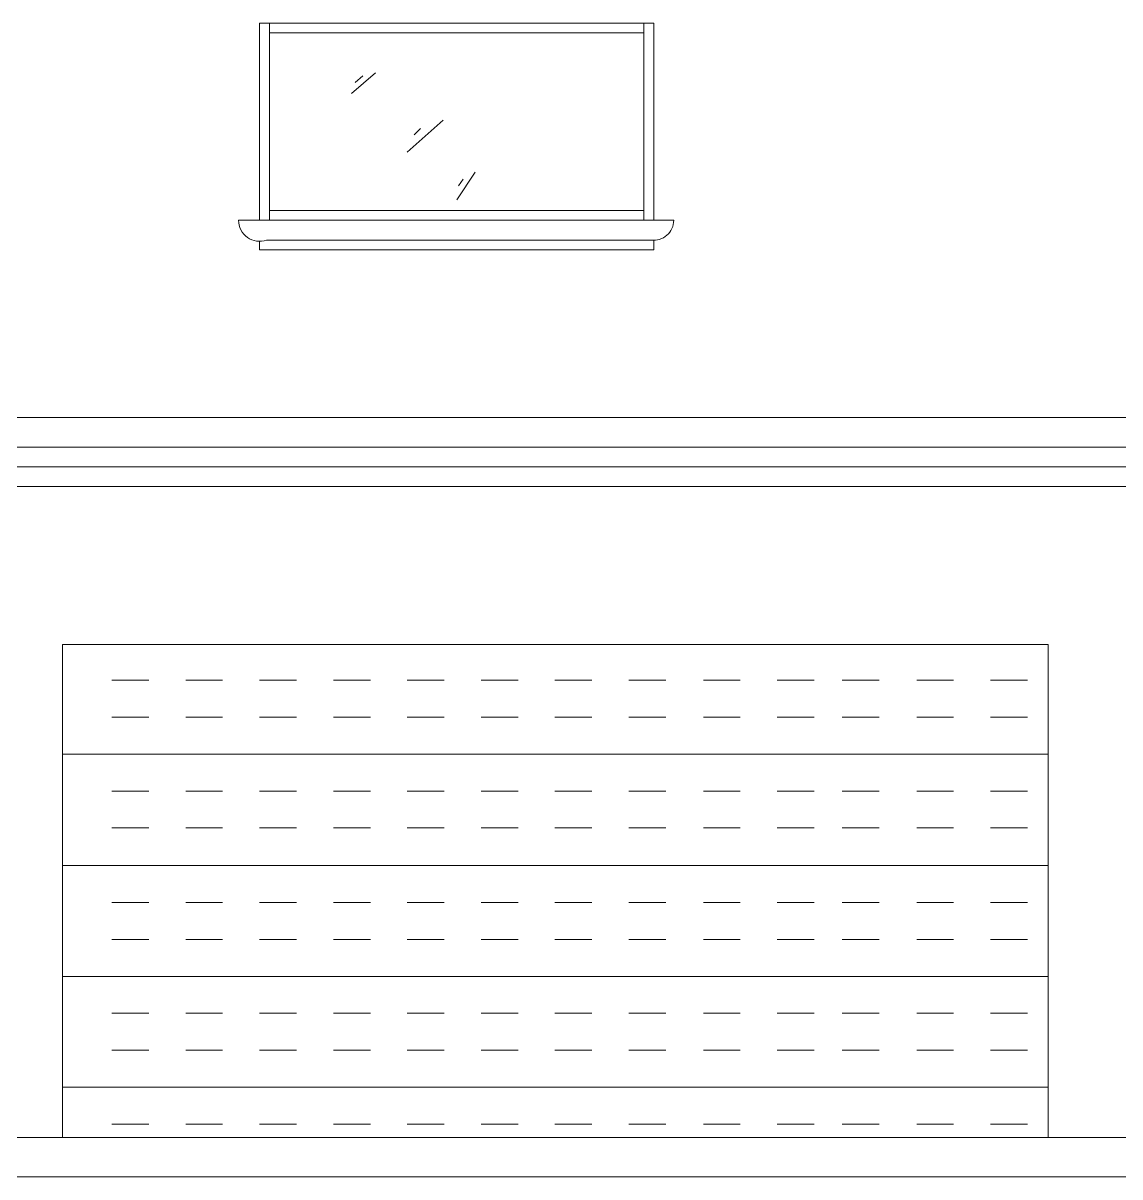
# Model space of a CAD drawing. Header units: millimetres. Extents: x -10 to 320, y -26 to 94.
# Drawn here: x 10.4 to 15.97, y -1.71 to 4.14 of the extents above; entities that cross this region are included whole.
import ezdxf

# ---------------------------------------------------------------- set-up
doc = ezdxf.new("R2010")
doc.units = ezdxf.units.MM
doc.header["$LTSCALE"] = 0.05
doc.layers.add('PDF_MUROS2', color=7, linetype='Continuous')

msp = doc.modelspace()

# ---------------------------------------------------------------- linework, layer by layer
at = {"lineweight": 13, "ltscale": 0.13}
for p, q in [((11.6028, 4.1447), (13.6028, 4.1447)), ((11.6028, 4.1447), (11.6028, 3.1447)), ((11.6528, 4.1447), (11.6528, 3.1447)), ((13.5528, 4.1447), (13.5528, 3.1447)), ((13.6028, 4.1447), (13.6028, 3.1447)), ((11.6528, 4.0947), (13.5528, 4.0947)), ((12.1905, 3.8926), (12.0692, 3.788)), ((12.1268, 3.8774), (12.0874, 3.8426)), ((12.5349, 3.6531), (12.3513, 3.4894)), ((12.4196, 3.6107), (12.3877, 3.5788)), ((12.6972, 3.3894), (12.6031, 3.2484)), ((12.6365, 3.353), (12.6122, 3.3197)), ((11.6528, 3.1947), (13.5528, 3.1947)), ((11.4968, 3.1447), (13.7037, 3.1447)), ((11.6379, 3.0447), (13.6028, 3.0447)), ((13.6028, 2.9947), (13.6028, 3.0447)), ((11.6028, 2.9947), (11.6028, 3.0387)), ((11.6028, 2.9947), (13.6028, 2.9947)), ((34.6029, 2.1447), (4.6029, 2.1447)), ((34.6029, 1.9947), (4.6029, 1.9947)), ((34.6029, 1.8947), (4.6029, 1.8947)), ((34.6029, 1.7947), (4.6029, 1.7947)), ((10.6028, 0.9947), (15.6028, 0.9947)), ((10.6028, 0.9947), (10.6028, -1.5053)), ((10.6028, 0.9947), (10.6028, -1.5053)), ((15.6028, 0.9947), (15.6028, -1.5053)), ((34.6029, -1.5053), (4.6029, -1.5053)), ((34.6029, -1.7053), (4.6029, -1.7053))]:
    msp.add_line(p, q, dxfattribs=at)
for centre, radius, start, end in [((11.6028, 3.1447), 0.106, 180, 289.35531), ((13.6028, 3.1447), 0.1009, 262.24866, 0)]:
    msp.add_arc(centre, radius, start, end, dxfattribs=at)
at = {"layer": 'PDF_MUROS2', "lineweight": 18}
for points in [[(10.8536, 0.8133), (11.041, 0.8133)], [(11.2283, 0.8133), (11.4156, 0.8133)], [(11.603, 0.8133), (11.7903, 0.8133)], [(11.9776, 0.8133), (12.1649, 0.8133)], [(12.3523, 0.8133), (12.5396, 0.8133)], [(12.7269, 0.8133), (12.9143, 0.8133)], [(13.1016, 0.8133), (13.2889, 0.8133)], [(13.4762, 0.8133), (13.6636, 0.8133)], [(13.8541, 0.8133), (14.0414, 0.8133)], [(14.2287, 0.8133), (14.4161, 0.8133)], [(14.5584, 0.8133), (14.7458, 0.8133)], [(14.9363, 0.8133), (15.1236, 0.8133)], [(15.3109, 0.8133), (15.4982, 0.8133)], [(10.8536, 0.6259), (11.041, 0.6259)], [(11.2283, 0.6259), (11.4156, 0.6259)], [(11.603, 0.6259), (11.7903, 0.6259)], [(11.9776, 0.6259), (12.1649, 0.6259)], [(12.3523, 0.6259), (12.5396, 0.6259)], [(12.7269, 0.6259), (12.9143, 0.6259)], [(13.1016, 0.6259), (13.2889, 0.6259)], [(13.4762, 0.6259), (13.6636, 0.6259)], [(13.8541, 0.6259), (14.0414, 0.6259)], [(14.2287, 0.6259), (14.4161, 0.6259)], [(14.5584, 0.6259), (14.7458, 0.6259)], [(14.9363, 0.6259), (15.1236, 0.6259)], [(15.3109, 0.6259), (15.4982, 0.6259)], [(10.6028, 0.4386), (15.6028, 0.4386)], [(10.8536, 0.2513), (11.041, 0.2513)], [(11.2283, 0.2513), (11.4156, 0.2513)], [(11.603, 0.2513), (11.7903, 0.2513)], [(11.9776, 0.2513), (12.1649, 0.2513)], [(12.3523, 0.2513), (12.5396, 0.2513)], [(12.7269, 0.2513), (12.9143, 0.2513)], [(13.1016, 0.2513), (13.2889, 0.2513)], [(13.4762, 0.2513), (13.6636, 0.2513)], [(13.8541, 0.2513), (14.0414, 0.2513)], [(14.2287, 0.2513), (14.4161, 0.2513)], [(14.5584, 0.2513), (14.7458, 0.2513)], [(14.9363, 0.2513), (15.1236, 0.2513)], [(15.3109, 0.2513), (15.4982, 0.2513)], [(10.8536, 0.064), (11.041, 0.064)], [(11.2283, 0.064), (11.4156, 0.064)], [(11.603, 0.064), (11.7903, 0.064)], [(11.9776, 0.064), (12.1649, 0.064)], [(12.3523, 0.064), (12.5396, 0.064)], [(12.7269, 0.064), (12.9143, 0.064)], [(13.1016, 0.064), (13.2889, 0.064)], [(13.4762, 0.064), (13.6636, 0.064)], [(13.8541, 0.064), (14.0414, 0.064)], [(14.2287, 0.064), (14.4161, 0.064)], [(14.5584, 0.064), (14.7458, 0.064)], [(14.9363, 0.064), (15.1236, 0.064)], [(15.3109, 0.064), (15.4982, 0.064)], [(10.6028, -0.1265), (15.6028, -0.1265)], [(10.8536, -0.3139), (11.041, -0.3139)], [(11.2283, -0.3139), (11.4156, -0.3139)], [(11.603, -0.3139), (11.7903, -0.3139)], [(11.9776, -0.3139), (12.1649, -0.3139)], [(12.3523, -0.3139), (12.5396, -0.3139)], [(12.7269, -0.3139), (12.9143, -0.3139)], [(13.1016, -0.3139), (13.2889, -0.3139)], [(13.4762, -0.3139), (13.6636, -0.3139)], [(13.8541, -0.3139), (14.0414, -0.3139)], [(14.2287, -0.3139), (14.4161, -0.3139)], [(14.5584, -0.3139), (14.7458, -0.3139)], [(14.9363, -0.3139), (15.1236, -0.3139)], [(15.3109, -0.3139), (15.4982, -0.3139)], [(10.8536, -0.5012), (11.041, -0.5012)], [(11.2283, -0.5012), (11.4156, -0.5012)], [(11.603, -0.5012), (11.7903, -0.5012)], [(11.9776, -0.5012), (12.1649, -0.5012)], [(12.3523, -0.5012), (12.5396, -0.5012)], [(12.7269, -0.5012), (12.9143, -0.5012)], [(13.1016, -0.5012), (13.2889, -0.5012)], [(13.4762, -0.5012), (13.6636, -0.5012)], [(13.8541, -0.5012), (14.0414, -0.5012)], [(14.2287, -0.5012), (14.4161, -0.5012)], [(14.5584, -0.5012), (14.7458, -0.5012)], [(14.9363, -0.5012), (15.1236, -0.5012)], [(15.3109, -0.5012), (15.4982, -0.5012)], [(10.6028, -0.6885), (15.6028, -0.6885)], [(10.8536, -0.8759), (11.041, -0.8759)], [(11.2283, -0.8759), (11.4156, -0.8759)], [(11.603, -0.8759), (11.7903, -0.8759)], [(11.9776, -0.8759), (12.1649, -0.8759)], [(12.3523, -0.8759), (12.5396, -0.8759)], [(12.7269, -0.8759), (12.9143, -0.8759)], [(13.1016, -0.8759), (13.2889, -0.8759)], [(13.4762, -0.8759), (13.6636, -0.8759)], [(13.8541, -0.8759), (14.0414, -0.8759)], [(14.2287, -0.8759), (14.4161, -0.8759)], [(14.5584, -0.8759), (14.7458, -0.8759)], [(14.9363, -0.8759), (15.1236, -0.8759)], [(15.3109, -0.8759), (15.4982, -0.8759)], [(10.8536, -1.0632), (11.041, -1.0632)], [(11.2283, -1.0632), (11.4156, -1.0632)], [(11.603, -1.0632), (11.7903, -1.0632)], [(11.9776, -1.0632), (12.1649, -1.0632)], [(12.3523, -1.0632), (12.5396, -1.0632)], [(12.7269, -1.0632), (12.9143, -1.0632)], [(13.1016, -1.0632), (13.2889, -1.0632)], [(13.4762, -1.0632), (13.6636, -1.0632)], [(13.8541, -1.0632), (14.0414, -1.0632)], [(14.2287, -1.0632), (14.4161, -1.0632)], [(14.5584, -1.0632), (14.7458, -1.0632)], [(14.9363, -1.0632), (15.1236, -1.0632)], [(15.3109, -1.0632), (15.4982, -1.0632)], [(10.6028, -1.2505), (15.6028, -1.2505)], [(10.8536, -1.4378), (11.041, -1.4378)], [(11.2283, -1.4378), (11.4156, -1.4378)], [(11.603, -1.4378), (11.7903, -1.4378)], [(11.9776, -1.4378), (12.1649, -1.4378)], [(12.3523, -1.4378), (12.5396, -1.4378)], [(12.7269, -1.4378), (12.9143, -1.4378)], [(13.1016, -1.4378), (13.2889, -1.4378)], [(13.4762, -1.4378), (13.6636, -1.4378)], [(13.8541, -1.4378), (14.0414, -1.4378)], [(14.2287, -1.4378), (14.4161, -1.4378)], [(14.5584, -1.4378), (14.7458, -1.4378)], [(14.9363, -1.4378), (15.1236, -1.4378)], [(15.3109, -1.4378), (15.4982, -1.4378)]]:
    msp.add_lwpolyline(points, dxfattribs=at)

doc.saveas('drawing.dxf')
